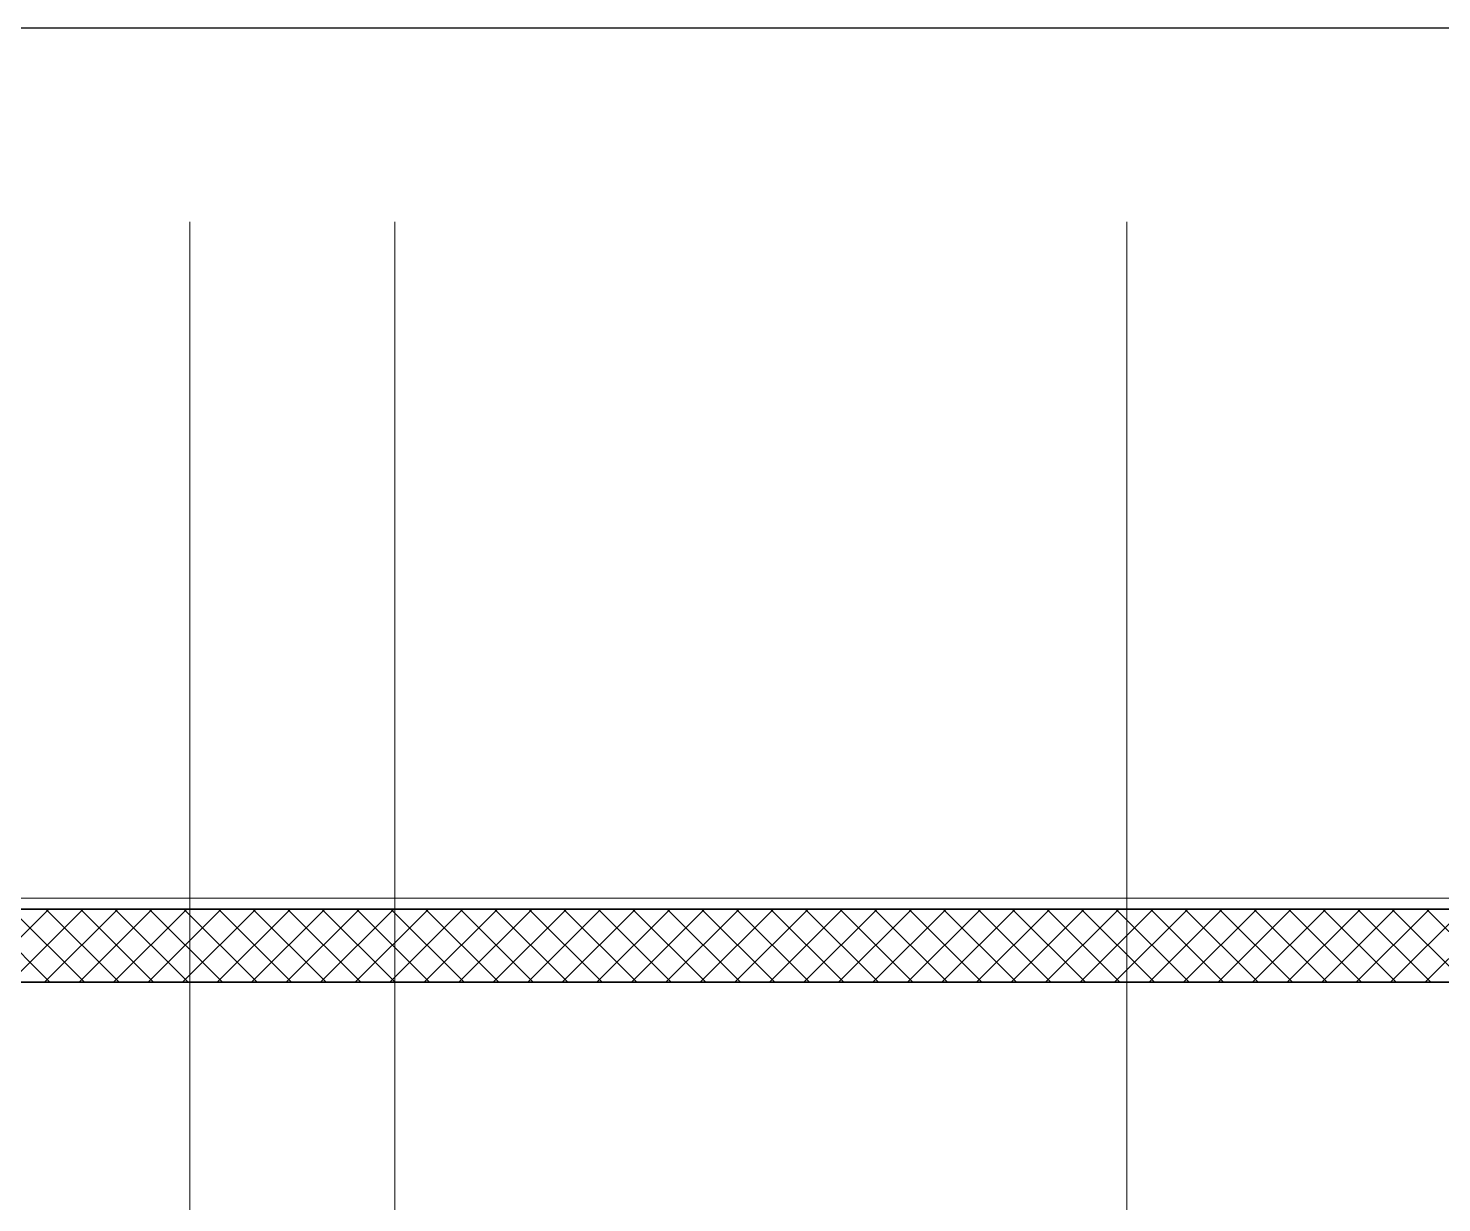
# Model space of a CAD drawing. Extents: x -882 to 937, y -179 to 966.
# Drawn here: x 203.7 to 319.5, y 869.3 to 965.5 of the extents above; entities that cross this region are included whole.
import ezdxf
from ezdxf.lldxf.tags import DXFTag

# ---------------------------------------------------------------- set-up
doc = ezdxf.new("R2010")
doc.units = 0
doc.layers.get('0').update_dxf_attribs({"lineweight": 13})
doc.layers.add('A-DETL-____-OTLN', color=5, linetype='Continuous', lineweight=9, true_color=0x0000ff)
for name, color, linetype, lineweight in [('A-WALL-____-MCUT', 7, 'Continuous', 35), ('A-WALL-____-PATT', 7, 'Continuous', 35), ('S-GRID-____-OTLN', 7, 'Continuous', 5)]:
    doc.layers.add(name, color=color, linetype=linetype, lineweight=lineweight)
tags = doc.linetypes.add('_Rasterlinie_', pattern=[0.375, 0.2, -0.05, 0.075, -0.05]).pattern_tags.tags
tags[10:11] = [DXFTag(74, 4), DXFTag(75, 0), DXFTag(340, '0'), DXFTag(46, 1.0), DXFTag(50, 0.0), DXFTag(44, 0.0), DXFTag(45, 0.0)]
tags[8:9] = [DXFTag(74, 4), DXFTag(75, 0), DXFTag(340, '0'), DXFTag(46, 1.0), DXFTag(50, 0.0), DXFTag(44, 0.0), DXFTag(45, 0.0)]
tags[6:7] = [DXFTag(74, 4), DXFTag(75, 0), DXFTag(340, '0'), DXFTag(46, 1.0), DXFTag(50, 0.0), DXFTag(44, 0.0), DXFTag(45, 0.0)]
tags[4:5] = [DXFTag(74, 4), DXFTag(75, 0), DXFTag(340, '0'), DXFTag(46, 1.0), DXFTag(50, 0.0), DXFTag(44, 0.0), DXFTag(45, 0.0)]
tags = doc.linetypes.add('_Strichliert - Fein_', pattern=[0.15, 0.1, -0.05]).pattern_tags.tags
tags[6:7] = [DXFTag(74, 4), DXFTag(75, 0), DXFTag(340, '0'), DXFTag(46, 1.0), DXFTag(50, 0.0), DXFTag(44, 0.0), DXFTag(45, 0.0)]
tags[4:5] = [DXFTag(74, 4), DXFTag(75, 0), DXFTag(340, '0'), DXFTag(46, 1.0), DXFTag(50, 0.0), DXFTag(44, 0.0), DXFTag(45, 0.0)]

# ---------------------------------------------------------------- blocks, each defined once
blk = doc.blocks.new('Referenz-A0UJ2GK4XE', base_point=(-896.79, -159.76))
at = {"layer": 'A-DETL-____-OTLN', "color": 0, "linetype": '_Strichliert - Fein_', "ltscale": 0.13}
blk.add_line((394.87, 894.28), (-632.82, 894.28), dxfattribs=at)
at = {"layer": 'A-WALL-____-MCUT', "color": 0, "linetype": 'Continuous', "ltscale": 0.35}
for p, q in [((394.87, 893.4), (-633.61, 893.4)), ((-630.96, 887.4), (394.87, 887.4))]:
    blk.add_line(p, q, dxfattribs=at)
at = {"layer": 'A-WALL-____-PATT', "color": 0, "linetype": 'Continuous', "lineweight": 9, "ltscale": 0.13}
for p, q in [((199.33, 887.4), (205.33, 893.4)), ((205.43, 887.4), (199.43, 893.4)), ((202.16, 887.4), (208.16, 893.4)), ((208.26, 887.4), (202.26, 893.4)), ((204.98, 887.4), (210.98, 893.4)), ((211.09, 887.4), (205.09, 893.4)), ((207.81, 887.4), (213.81, 893.4)), ((213.92, 887.4), (207.92, 893.4)), ((210.64, 887.4), (216.64, 893.4)), ((216.74, 887.4), (210.74, 893.4)), ((213.47, 887.4), (219.47, 893.4)), ((219.57, 887.4), (213.57, 893.4)), ((216.3, 887.4), (222.3, 893.4)), ((222.4, 887.4), (216.4, 893.4)), ((219.13, 887.4), (225.13, 893.4)), ((225.23, 887.4), (219.23, 893.4)), ((221.95, 887.4), (227.95, 893.4)), ((228.06, 887.4), (222.06, 893.4)), ((224.78, 887.4), (230.78, 893.4)), ((230.89, 887.4), (224.89, 893.4)), ((227.61, 887.4), (233.61, 893.4)), ((233.71, 887.4), (227.71, 893.4)), ((230.44, 887.4), (236.44, 893.4)), ((236.54, 887.4), (230.54, 893.4)), ((233.27, 887.4), (239.27, 893.4)), ((239.37, 887.4), (233.37, 893.4)), ((236.1, 887.4), (242.1, 893.4)), ((242.2, 887.4), (236.2, 893.4)), ((238.93, 887.4), (244.93, 893.4)), ((245.03, 887.4), (239.03, 893.4)), ((241.75, 887.4), (247.75, 893.4)), ((247.86, 887.4), (241.86, 893.4)), ((244.58, 887.4), (250.58, 893.4)), ((250.68, 887.4), (244.68, 893.4)), ((247.41, 887.4), (253.41, 893.4)), ((253.51, 887.4), (247.51, 893.4)), ((250.24, 887.4), (256.24, 893.4)), ((256.34, 887.4), (250.34, 893.4)), ((253.07, 887.4), (259.07, 893.4)), ((259.17, 887.4), (253.17, 893.4)), ((255.9, 887.4), (261.9, 893.4)), ((262, 887.4), (256, 893.4)), ((258.72, 887.4), (264.72, 893.4)), ((264.83, 887.4), (258.83, 893.4)), ((261.55, 887.4), (267.55, 893.4)), ((267.66, 887.4), (261.66, 893.4)), ((264.38, 887.4), (270.38, 893.4)), ((270.48, 887.4), (264.48, 893.4)), ((267.21, 887.4), (273.21, 893.4)), ((273.31, 887.4), (267.31, 893.4)), ((270.04, 887.4), (276.04, 893.4)), ((276.14, 887.4), (270.14, 893.4)), ((272.87, 887.4), (278.87, 893.4)), ((278.97, 887.4), (272.97, 893.4)), ((275.7, 887.4), (281.7, 893.4)), ((281.8, 887.4), (275.8, 893.4)), ((278.52, 887.4), (284.52, 893.4)), ((284.63, 887.4), (278.63, 893.4)), ((281.35, 887.4), (287.35, 893.4)), ((287.45, 887.4), (281.45, 893.4)), ((284.18, 887.4), (290.18, 893.4)), ((290.28, 887.4), (284.28, 893.4)), ((287.01, 887.4), (293.01, 893.4)), ((293.11, 887.4), (287.11, 893.4)), ((289.84, 887.4), (295.84, 893.4)), ((295.94, 887.4), (289.94, 893.4)), ((292.67, 887.4), (298.67, 893.4)), ((298.77, 887.4), (292.77, 893.4)), ((295.49, 887.4), (301.49, 893.4)), ((301.6, 887.4), (295.6, 893.4)), ((298.32, 887.4), (304.32, 893.4)), ((304.42, 887.4), (298.42, 893.4)), ((301.15, 887.4), (307.15, 893.4)), ((307.25, 887.4), (301.25, 893.4)), ((303.98, 887.4), (309.98, 893.4)), ((310.08, 887.4), (304.08, 893.4)), ((306.81, 887.4), (312.81, 893.4)), ((312.91, 887.4), (306.91, 893.4)), ((309.64, 887.4), (315.64, 893.4)), ((315.74, 887.4), (309.74, 893.4)), ((312.46, 887.4), (318.46, 893.4)), ((318.57, 887.4), (312.57, 893.4)), ((315.29, 887.4), (321.29, 893.4)), ((321.4, 887.4), (315.4, 893.4)), ((318.12, 887.4), (324.12, 893.4)), ((324.22, 887.4), (318.22, 893.4))]:
    blk.add_line(p, q, dxfattribs=at)
at = {"layer": 'S-GRID-____-OTLN', "color": 0, "linetype": '_Rasterlinie_', "ltscale": 0.13}
for p, q in [((216.88, 186.3), (216.88, 949.68)), ((233.68, 949.68), (233.68, 576.79)), ((293.68, 186.3), (293.68, 949.68))]:
    blk.add_line(p, q, dxfattribs=at)

msp = doc.modelspace()

# ---------------------------------------------------------------- linework, layer by layer
at = {"color": 0, "linetype": 'ByBlock', "lineweight": -2, "ltscale": 0.13}
msp.add_line((607.58, 965.53), (-882.42, 965.53), dxfattribs=at)

# ---------------------------------------------------------------- block references
at = {"color": 9, "lineweight": 25, "ltscale": 0.25, "true_color": 0xc0c0c0}
msp.add_blockref('Referenz-A0UJ2GK4XE', (-896.79, -159.76), dxfattribs=at)

doc.saveas('drawing.dxf')
